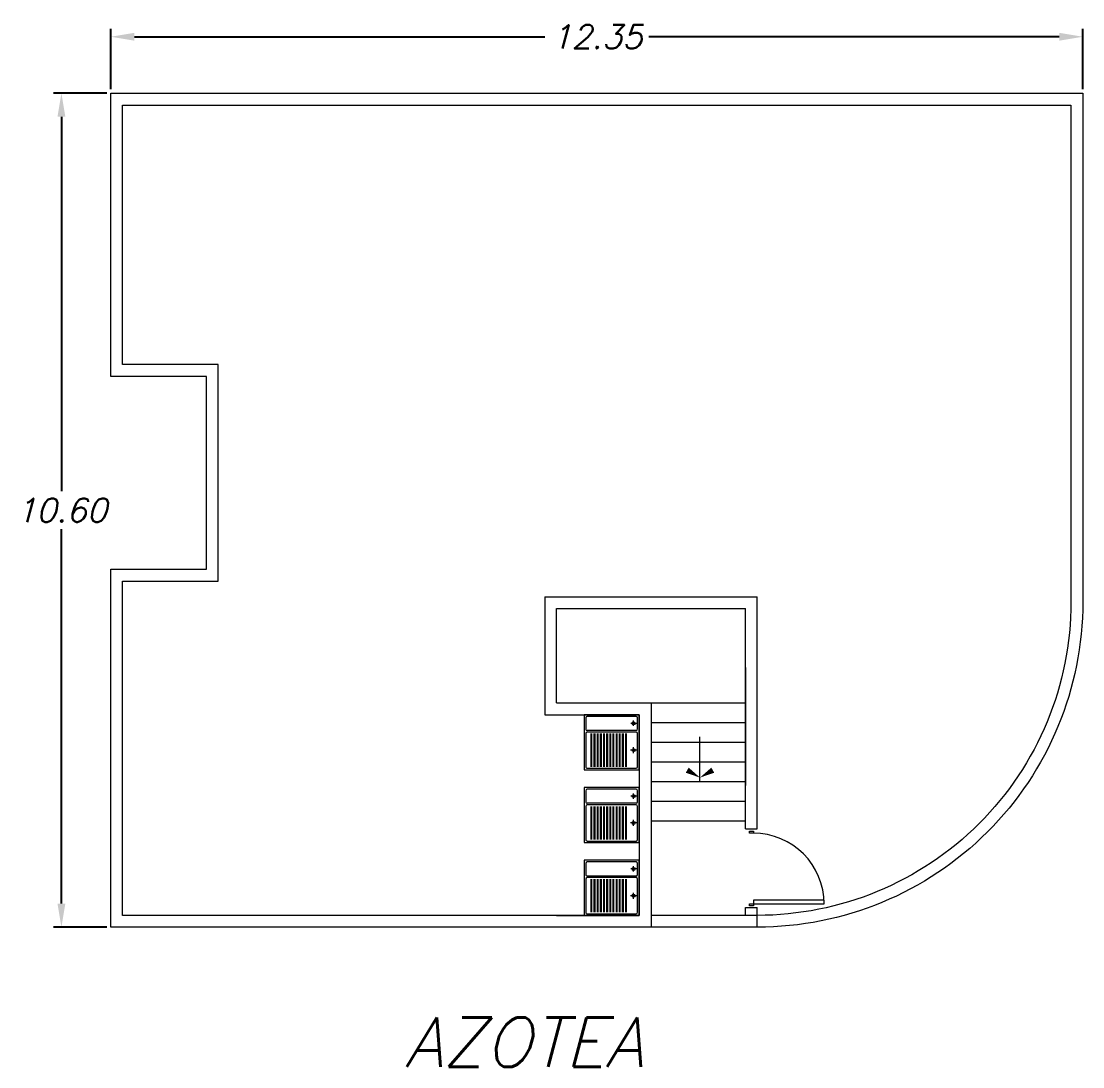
# Model space of a CAD drawing. Header units: millimetres. Extents: x 94 to 362, y 157 to 221.
# Drawn here: x 348.8 to 362.29, y 184.07 to 197.36 of the extents above; entities that cross this region are included whole.
import ezdxf

# ---------------------------------------------------------------- set-up
doc = ezdxf.new("R2010")
doc.units = ezdxf.units.MM
doc.layers.get('0').update_dxf_attribs({"lineweight": 9})
doc.layers.get('Defpoints').update_dxf_attribs({"lineweight": 9})
doc.layers.add('eq', color=5, linetype='Continuous', lineweight=9)
doc.layers.add('puertas y muebles', color=6, linetype='Continuous', lineweight=9)
doc.styles.get("Standard").update_dxf_attribs({"font": 'romans.shx', "oblique": 15})
doc.dimstyles.get("Standard").update_dxf_attribs({"dimtxt": 0.3, "dimasz": 0.3, "dimexe": 0.1, "dimexo": 0.05, "dimgap": 0.09, "dimtad": 0, "dimtih": 1, "dimtoh": 1, "dimzin": 0, "dimdsep": 46, "dimtxsty": 'Standard', "dimcen": 0.09, "dimadec": 0, "dimazin": 0, "dimtfac": 1, "dimtofl": 0, "dimtmove": 0, "dimatfit": 3, "dimfxl": 1, "dimtolj": 1, "dimtzin": 0, "dimarcsym": 0})

# ---------------------------------------------------------------- blocks, each defined once
blk = doc.blocks.new('PUERTA90')
at = {"layer": 'puertas y muebles'}
for points in [[(0.025, -0.025), (-0.025, -0.025), (-0.025, 0), (0.025, 0)], [(0.025, -0.95), (-0.025, -0.95), (-0.025, -0.925), (0.025, -0.925)], [(0.925, -0.925), (0.925, -0.875), (0.025, -0.875), (0.025, -0.925)]]:
    blk.add_lwpolyline(points, close=True, dxfattribs=at)
blk.add_arc((0.025, -0.925), 0.9, 360, 90, dxfattribs=at)
blk = doc.blocks.new('FLECHA')
blk.add_line((0, 5.95), (0, 0))
for points in [[(0, 4.89, 0, 2, 0), (-4.33, 2.39, 2, 2, 0)], [(0, 4.89, 0, 2, 0), (4.33, 2.39, 2, 2, 0)]]:
    blk.add_lwpolyline(points, format="xyseb")
blk = doc.blocks.new('LAVADERO')
at = {"layer": 'puertas y muebles'}
for p, q in [((-0.35, 0), (-0.35, -0.7)), ((0.35, 0), (-0.35, 0)), ((0.35, -0.7), (0.35, 0)), ((-0.33, -0.04), (-0.33, -0.66)), ((-0.17, -0.02), (-0.31, -0.02)), ((-0.208, -0.072), (-0.275, -0.072)), ((-0.24, -0.02), (-0.24, -0.108)), ((-0.15, -0.04), (-0.15, -0.66)), ((-0.13, -0.04), (-0.13, -0.66)), ((0.31, -0.02), (-0.11, -0.02)), ((0.138, -0.072), (0.062, -0.072)), ((0.1, -0.02), (0.1, -0.111)), ((0.33, -0.66), (0.33, -0.04)), ((-0.11, -0.165), (0.31, -0.165)), ((-0.11, -0.175), (0.31, -0.175)), ((-0.11, -0.205), (0.31, -0.205)), ((-0.11, -0.215), (0.31, -0.215)), ((-0.11, -0.245), (0.31, -0.245)), ((-0.11, -0.255), (0.31, -0.255)), ((-0.11, -0.285), (0.31, -0.285)), ((-0.11, -0.295), (0.31, -0.295)), ((-0.11, -0.325), (0.31, -0.325)), ((-0.11, -0.335), (0.31, -0.335)), ((-0.11, -0.365), (0.31, -0.365)), ((-0.11, -0.375), (0.31, -0.375)), ((-0.11, -0.405), (0.31, -0.405)), ((-0.11, -0.415), (0.31, -0.415)), ((-0.11, -0.445), (0.31, -0.445)), ((-0.11, -0.455), (0.31, -0.455)), ((-0.11, -0.485), (0.31, -0.485)), ((-0.11, -0.495), (0.31, -0.495)), ((-0.11, -0.525), (0.31, -0.525)), ((-0.11, -0.535), (0.31, -0.535)), ((-0.11, -0.565), (0.31, -0.565)), ((-0.11, -0.575), (0.31, -0.575)), ((-0.11, -0.605), (0.31, -0.605)), ((-0.11, -0.615), (0.31, -0.615)), ((-0.35, -0.7), (0.35, -0.7)), ((-0.31, -0.68), (-0.17, -0.68)), ((-0.11, -0.68), (0.31, -0.68))]:
    blk.add_line(p, q, dxfattribs=at)
for centre in [(-0.24, -0.072), (0.1, -0.072)]:
    blk.add_circle(centre, 0.0195, dxfattribs=at)
for centre, start, end in [((-0.31, -0.04), 90, 180), ((-0.31, -0.04), 90, 180), ((-0.17, -0.04), 0, 90), ((-0.11, -0.04), 90, 180), ((0.31, -0.04), 0, 90), ((-0.31, -0.66), 180, 270), ((-0.17, -0.66), 270, 0), ((-0.11, -0.66), 180, 270), ((-0.11, -0.66), 180, 270), ((0.31, -0.66), 270, 0)]:
    blk.add_arc(centre, 0.02, start, end, dxfattribs=at)
blk = doc.blocks.new('*D39')
at = {"layer": 'Defpoints', "color": 0, "lineweight": -2, "transparency": 16777216}
for p, q in [((349.939, 196.496), (349.939, 197.264)), ((362.289, 196.496), (362.289, 197.264)), ((350.239, 197.164), (355.452, 197.164)), ((361.989, 197.164), (356.776, 197.164))]:
    blk.add_line(p, q, dxfattribs=at)
at = {"layer": 'Defpoints', "color": 0, "transparency": 16777216}
for p in [(362.289, 197.164), (349.939, 196.446), (362.289, 196.446)]:
    blk.add_point(p, dxfattribs=at)
for points in [[(350.239, 197.214), (350.239, 197.114), (349.939, 197.164)], [(361.989, 197.214), (361.989, 197.114), (362.289, 197.164)]]:
    blk.add_solid(points, dxfattribs=at)
at = {"layer": 'Defpoints', "color": 0, "transparency": 16777216, "insert": (356.114, 197.164), "char_height": 0.3, "attachment_point": 5}
blk.add_mtext('\\A1;12.35', dxfattribs=at)
blk = doc.blocks.new('*D40')
at = {"layer": 'Defpoints', "color": 0, "lineweight": -2, "transparency": 16777216}
for p, q in [((349.889, 196.446), (349.211, 196.446)), ((349.311, 196.146), (349.311, 191.386)), ((349.311, 186.146), (349.311, 190.906)), ((349.889, 185.846), (349.211, 185.846))]:
    blk.add_line(p, q, dxfattribs=at)
at = {"layer": 'Defpoints', "color": 0, "transparency": 16777216}
for p in [(349.311, 196.446), (349.939, 196.446), (349.939, 185.846)]:
    blk.add_point(p, dxfattribs=at)
for points in [[(349.261, 196.146), (349.361, 196.146), (349.311, 196.446)], [(349.261, 186.146), (349.361, 186.146), (349.311, 185.846)]]:
    blk.add_solid(points, dxfattribs=at)
at = {"layer": 'Defpoints', "color": 0, "transparency": 16777216, "insert": (349.311, 191.146), "char_height": 0.3, "attachment_point": 5}
blk.add_mtext('\\A1;10.60', dxfattribs=at)

msp = doc.modelspace()

# ---------------------------------------------------------------- linework, layer by layer
for p, q in [((355.453, 190.046), (355.453, 188.546)), ((355.453, 190.046), (358.153, 190.046)), ((355.603, 189.896), (358.003, 189.896)), ((358.003, 189.146), (358.003, 187.646)), ((355.603, 188.696), (356.803, 188.696)), ((356.803, 188.696), (356.803, 185.846)), ((356.803, 188.696), (358.003, 188.696)), ((355.453, 188.546), (356.653, 188.546)), ((356.653, 188.546), (356.653, 185.996)), ((356.803, 188.446), (358.003, 188.446)), ((356.803, 188.196), (358.003, 188.196)), ((356.803, 187.946), (358.003, 187.946)), ((356.803, 187.696), (358.003, 187.696)), ((356.803, 187.446), (358.003, 187.446)), ((356.803, 187.196), (358.003, 187.196)), ((358.003, 187.096), (358.153, 187.096)), ((358.003, 185.996), (358.003, 186.096)), ((358.003, 186.096), (358.153, 186.096)), ((358.153, 185.846), (358.153, 186.096)), ((355.603, 185.996), (356.653, 185.996))]:
    msp.add_line(p, q)
for points in [[(349.939, 185.846), (349.939, 190.396), (351.153, 190.396), (351.153, 192.846), (349.939, 192.846), (349.939, 196.446), (362.289, 196.446), (362.289, 189.981, -0.414214), (358.153, 185.846), (349.939, 185.846)], [(356.653, 185.996), (350.089, 185.996), (350.089, 190.246), (351.303, 190.246), (351.303, 192.996), (350.089, 192.996), (350.089, 196.296), (362.139, 196.296), (362.139, 189.981, -0.414214), (358.153, 185.996), (356.803, 185.996)]]:
    msp.add_lwpolyline(points, format="xyb")
for points in [[(358.153, 187.096), (358.153, 190.046)], [(355.603, 188.696), (355.603, 189.896)], [(358.003, 187.096), (358.003, 189.896)]]:
    msp.add_lwpolyline(points)
at = {"layer": 'eq'}
msp.add_line((357.425, 187.931), (357.425, 188.265), dxfattribs=at)

# ---------------------------------------------------------------- block references
at = {"layer": 'eq', "xscale": -0.0375000000003638, "yscale": 0.03749999999854481, "zscale": 0.0375, "rotation": 180}
msp.add_blockref('FLECHA', (357.425, 187.931), dxfattribs=at)
at = {"layer": 'puertas y muebles', "rotation": 270}
for p in [(356.653, 188.196), (356.653, 187.271), (356.653, 186.346)]:
    msp.add_blockref('LAVADERO', p, dxfattribs=at)
at = {"layer": 'puertas y muebles'}
msp.add_blockref('PUERTA90', (358.078, 187.066), dxfattribs=at)

# ---------------------------------------------------------------- texts
at = {"layer": 'Defpoints', "oblique": 15}
msp.add_text('AZOTEA', height=0.625, dxfattribs=at).set_placement((353.673, 184.072))

# ---------------------------------------------------------------- dimensions: what is measured, and where the dimension line sits
at = {"layer": 'Defpoints'}
dim = msp.add_linear_dim(base=(362.289, 197.164), p1=(349.939, 196.446), p2=(362.289, 196.446), dimstyle='Standard', dxfattribs=at)
dim.commit()
dim.dimension.update_dxf_attribs({"geometry": '*D39', "text_midpoint": (356.114, 197.164)})
dim = msp.add_linear_dim(base=(349.311, 196.446), p1=(349.939, 185.846), p2=(349.939, 196.446), angle=90, dimstyle='Standard', dxfattribs=at)
dim.commit()
dim.dimension.update_dxf_attribs({"geometry": '*D40', "text_midpoint": (349.311, 191.146)})

doc.saveas('drawing.dxf')
